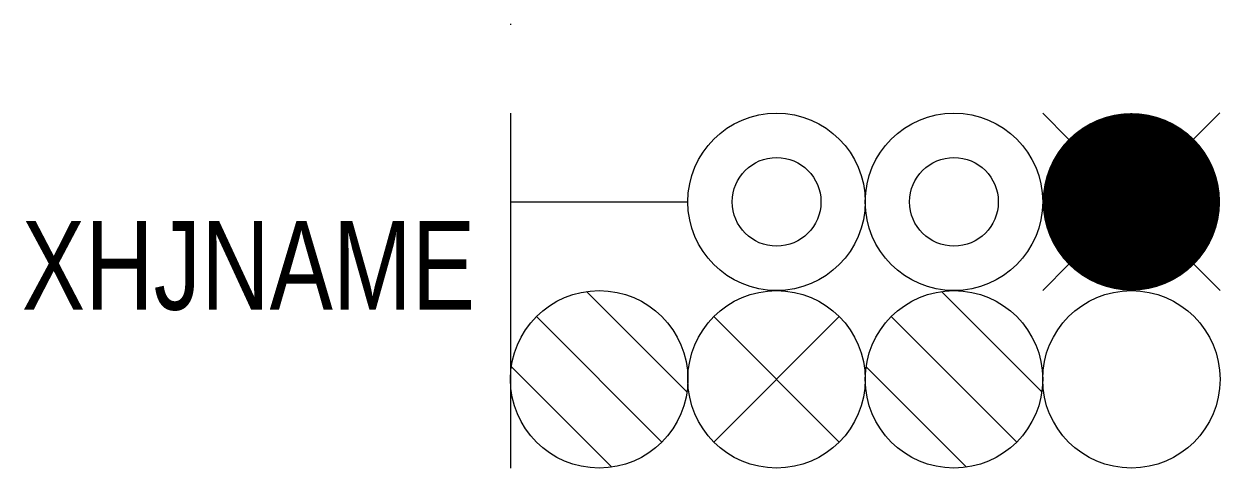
# Model space of a CAD drawing. Header units: inches. Extents: x -11 to 16, y -10 to 0.
import ezdxf
from ezdxf.enums import TextEntityAlignment as Align

# ---------------------------------------------------------------- set-up
doc = ezdxf.new("R2010")
doc.units = ezdxf.units.IN
doc.header["$MEASUREMENT"] = 0

msp = doc.modelspace()

# ---------------------------------------------------------------- linework, layer by layer
for p, q in [((0, 0.01), (0, -0.01)), ((0, -2), (0, -10)), ((0, -4), (4, -4)), ((4.586, -9.414), (7.414, -6.586)), ((4.586, -6.586), (7.414, -9.414))]:
    msp.add_line(p, q)
at = {"color": 1, "linetype": 'ByBlock', "ltscale": 3}
for p, q in [((12.586, -2.586), (12, -2)), ((15.995, -1.995), (15.409, -2.581)), ((12.586, -5.414), (12, -6)), ((16, -6), (15.414, -5.414))]:
    msp.add_line(p, q, dxfattribs=at)
at = {"color": 2}
for p, q in [((1.717, -6.02), (3.98, -8.283)), ((9.717, -6.02), (11.98, -8.283)), ((0.586, -6.586), (3.414, -9.414)), ((8.586, -6.586), (11.414, -9.414)), ((0.02, -7.717), (2.283, -9.98)), ((8.02, -7.717), (10.283, -9.98))]:
    msp.add_line(p, q, dxfattribs=at)
at = {"color": 1, "const_width": 2}
msp.add_lwpolyline([(13, -4, -1), (15, -4, -1)], format="xyb", close=True, dxfattribs=at)
for centre, radius in [((6, -4), 2), ((10, -4), 2), ((6, -4), 1), ((10, -4), 1), ((6, -8), 2)]:
    msp.add_circle(centre, radius)
at = {"color": 2}
for centre in [(2, -8), (10, -8)]:
    msp.add_circle(centre, 2, dxfattribs=at)
at = {"color": 3}
msp.add_circle((14, -8), 2, dxfattribs=at)

# ---------------------------------------------------------------- texts
at = {"width": 0.8}
msp.add_attdef('XHJNAME', text='XN', height=2, dxfattribs=at).set_placement((-0.795, -6.432), align=Align.RIGHT)

doc.saveas('drawing.dxf')
